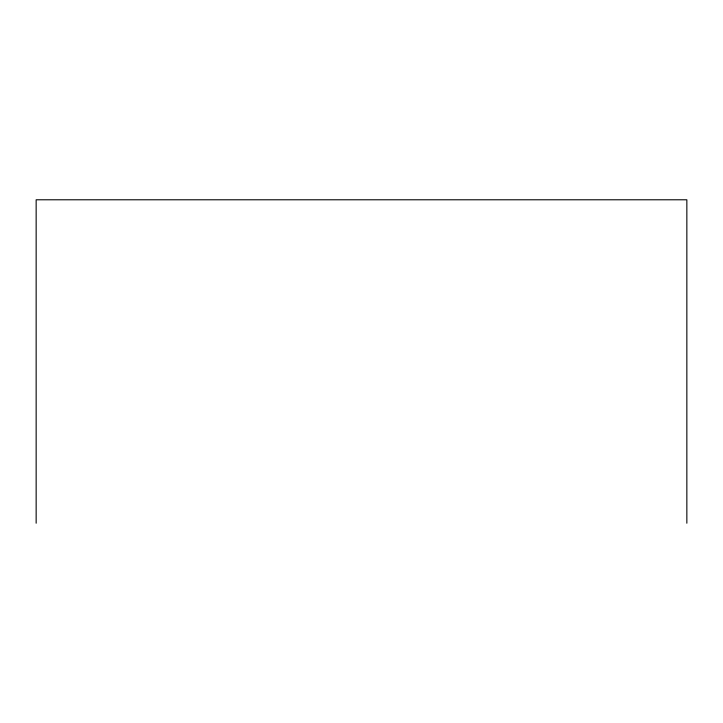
<?xml version="1.0" encoding="UTF-8"?>
<svg xmlns="http://www.w3.org/2000/svg" width="723" height="723" viewBox="0 0 723 723"><rect width="100%" height="100%" fill="white"/><g stroke="black" fill="none" stroke-linecap="round" stroke-linejoin="round"><path stroke-width="1.08" d="M686.85 523.217L686.85 199.783L36.15 199.783L36.15 523.217"/></g></svg>
